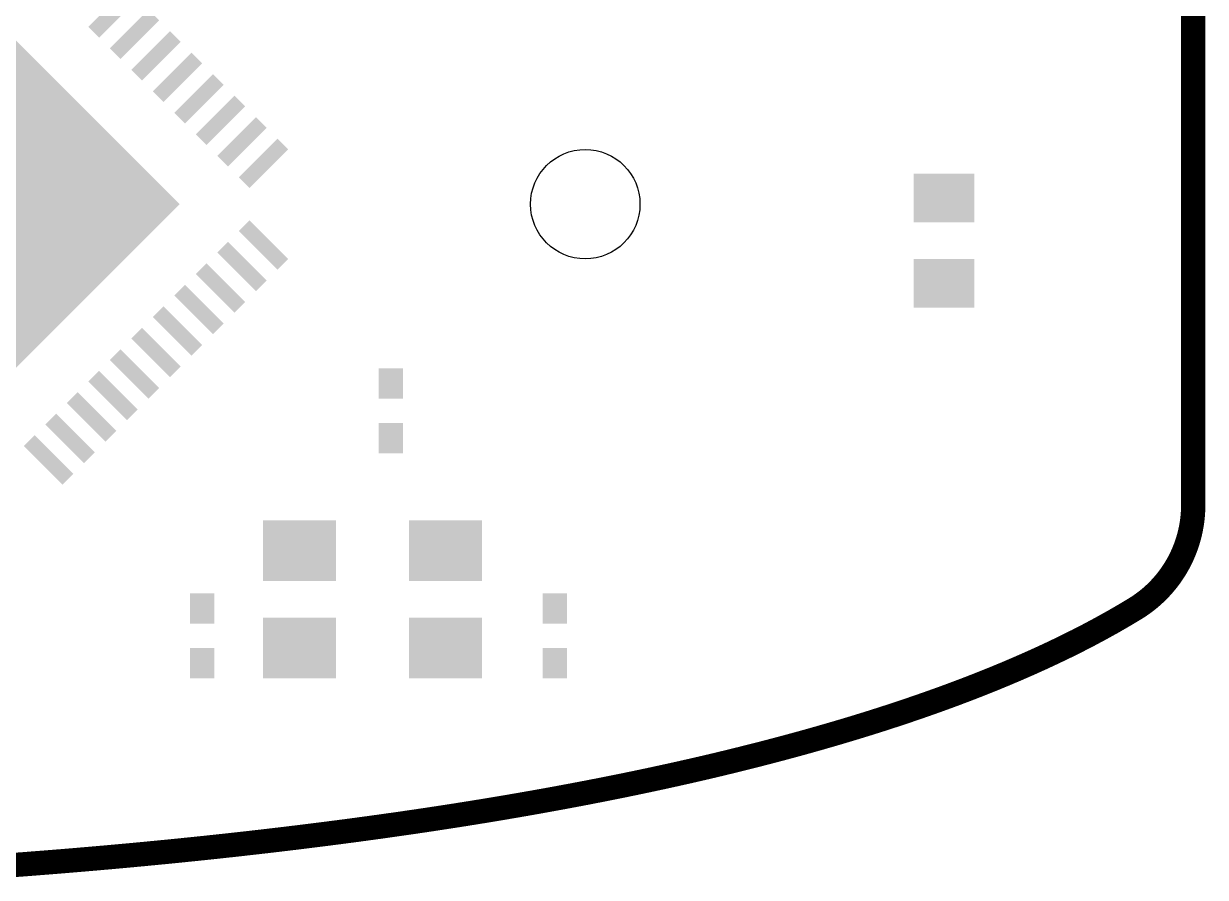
# Model space of a CAD drawing. Extents: x -0.2 to 60.2, y -0.2 to 22.2.
# Drawn here: x 40.76 to 60.2, y -0.07 to 13.97 of the extents above; entities that cross this region are included whole.
import ezdxf

# ---------------------------------------------------------------- set-up
doc = ezdxf.new("R2010")
doc.units = 0
doc.layers.add('20', color=7, linetype='CONTINUOUS')
doc.layers.add('32', color=253, linetype='CONTINUOUS')

# ---------------------------------------------------------------- blocks, each defined once
blk = doc.blocks.new('RECT')
blk.add_solid([(-0.5, -0.5), (0.5, -0.5), (-0.5, 0.5), (0.5, 0.5)])

msp = doc.modelspace()

# ---------------------------------------------------------------- linework, layer by layer
at = {"layer": '20', "const_width": 0.4}
for points in [[(60, 6.0206), (60, 15.9728)], [(59.9995, 6.0141), (60, 6.0206)], [(59.987, 5.8236), (59.988, 5.8302)], [(59.988, 5.8302), (59.989, 5.8434)], [(59.989, 5.8434), (59.99, 5.85)], [(59.99, 5.85), (59.991, 5.8632)], [(59.991, 5.8632), (59.992, 5.8698)], [(59.992, 5.8698), (59.9935, 5.8896)], [(59.9935, 5.8896), (59.994, 5.8962)], [(59.994, 5.8962), (59.9945, 5.9028)], [(59.9945, 5.9028), (59.995, 5.9093)], [(59.995, 5.9093), (59.9955, 5.9159)], [(59.9955, 5.9159), (59.996, 5.9225)], [(59.996, 5.9225), (59.9965, 5.9291)], [(59.9965, 5.9356), (59.9975, 5.9487)], [(59.9965, 5.9291), (59.9965, 5.9356)], [(59.9975, 5.9553), (59.9985, 5.9684)], [(59.9975, 5.9487), (59.9975, 5.9553)], [(59.9985, 5.9749), (59.999, 5.9815)], [(59.9985, 5.9684), (59.9985, 5.9749)], [(59.999, 5.9945), (59.9995, 6.001)], [(59.999, 5.9815), (59.999, 5.9945)], [(59.9995, 6.001), (59.9995, 6.0141)], [(59.954, 5.625), (59.957, 5.6382)], [(59.957, 5.6382), (59.9585, 5.6448)], [(59.9585, 5.6448), (59.9595, 5.6514)], [(59.9595, 5.6514), (59.961, 5.6581)], [(59.961, 5.6581), (59.9625, 5.6646)], [(59.9625, 5.6646), (59.9635, 5.6713)], [(59.9635, 5.6713), (59.965, 5.6779)], [(59.965, 5.6779), (59.966, 5.6846)], [(59.966, 5.6846), (59.9675, 5.6912)], [(59.9675, 5.6912), (59.9685, 5.6978)], [(59.9685, 5.6978), (59.97, 5.7044)], [(59.97, 5.7044), (59.971, 5.7111)], [(59.971, 5.7111), (59.972, 5.7176)], [(59.972, 5.7176), (59.973, 5.7243)], [(59.973, 5.7243), (59.9745, 5.7309)], [(59.9745, 5.7309), (59.9755, 5.7376)], [(59.9755, 5.7376), (59.9765, 5.7442)], [(59.9765, 5.7442), (59.9775, 5.7508)], [(59.9775, 5.7508), (59.9785, 5.7574)], [(59.9785, 5.7574), (59.9795, 5.7641)], [(59.9795, 5.7641), (59.9805, 5.7706)], [(59.9805, 5.7706), (59.981, 5.7773)], [(59.981, 5.7773), (59.983, 5.7905)], [(59.983, 5.7905), (59.984, 5.7972)], [(59.984, 5.7972), (59.9845, 5.8037)], [(59.9845, 5.8037), (59.9855, 5.8104)], [(59.9855, 5.8104), (59.9865, 5.817)], [(59.9865, 5.817), (59.987, 5.8236)], [(59.9025, 5.4342), (59.9045, 5.4408)], [(59.9045, 5.4408), (59.907, 5.4473)], [(59.907, 5.4473), (59.911, 5.4604)], [(59.911, 5.4604), (59.913, 5.4668)], [(59.913, 5.4668), (59.919, 5.4865)], [(59.919, 5.4865), (59.9205, 5.4931)], [(59.9205, 5.4931), (59.9245, 5.5062)], [(59.9245, 5.5062), (59.9265, 5.5128)], [(59.9265, 5.5128), (59.928, 5.5194)], [(59.928, 5.5194), (59.93, 5.5259)], [(59.93, 5.5259), (59.9315, 5.5325)], [(59.9315, 5.5325), (59.9335, 5.5391)], [(59.9335, 5.5391), (59.935, 5.5457)], [(59.935, 5.5457), (59.937, 5.5523)], [(59.937, 5.5523), (59.9385, 5.5589)], [(59.9385, 5.5589), (59.94, 5.5655)], [(59.94, 5.5655), (59.942, 5.572)], [(59.942, 5.572), (59.945, 5.5853)], [(59.945, 5.5853), (59.9465, 5.5919)], [(59.9465, 5.5919), (59.9525, 5.6183)], [(59.9525, 5.6183), (59.954, 5.625)], [(59.829, 5.2414), (59.8315, 5.2477)], [(59.8315, 5.2477), (59.8345, 5.2541)], [(59.8345, 5.2541), (59.837, 5.2603)], [(59.837, 5.2603), (59.84, 5.2667)], [(59.84, 5.2667), (59.8425, 5.2731)], [(59.8425, 5.2731), (59.8455, 5.2794)], [(59.8455, 5.2794), (59.848, 5.2858)], [(59.848, 5.2858), (59.8505, 5.2922)], [(59.8505, 5.2922), (59.8555, 5.3049)], [(59.8555, 5.3049), (59.8585, 5.3114)], [(59.8585, 5.3114), (59.8635, 5.3242)], [(59.8635, 5.3242), (59.866, 5.3306)], [(59.866, 5.3306), (59.8685, 5.337)], [(59.8685, 5.337), (59.871, 5.3435)], [(59.871, 5.3435), (59.873, 5.3499)], [(59.873, 5.3499), (59.8805, 5.3693)], [(59.8805, 5.3693), (59.8825, 5.3758)], [(59.8825, 5.3758), (59.885, 5.3822)], [(59.885, 5.3822), (59.887, 5.3887)], [(59.887, 5.3887), (59.8895, 5.3952)], [(59.8895, 5.3952), (59.8915, 5.4017)], [(59.8915, 5.4017), (59.894, 5.4082)], [(59.894, 5.4082), (59.896, 5.4146)], [(59.896, 5.4146), (59.8985, 5.4211)], [(59.8985, 5.4211), (59.9005, 5.4277)], [(59.9005, 5.4277), (59.9025, 5.4342)], [(59.7285, 5.0443), (59.732, 5.0503)], [(59.732, 5.0503), (59.735, 5.0563)], [(59.735, 5.0563), (59.7385, 5.0623)], [(59.7385, 5.0623), (59.742, 5.0684)], [(59.742, 5.0684), (59.7455, 5.0743)], [(59.7455, 5.0743), (59.749, 5.0804)], [(59.749, 5.0804), (59.752, 5.0865)], [(59.752, 5.0865), (59.7555, 5.0926)], [(59.7555, 5.0926), (59.759, 5.0987)], [(59.759, 5.0987), (59.762, 5.1047)], [(59.762, 5.1047), (59.7655, 5.1108)], [(59.7655, 5.1108), (59.7685, 5.117)], [(59.7685, 5.117), (59.772, 5.1231)], [(59.772, 5.1231), (59.778, 5.1353)], [(59.778, 5.1353), (59.7815, 5.1415)], [(59.7815, 5.1415), (59.7845, 5.1477)], [(59.7845, 5.1477), (59.7905, 5.1601)], [(59.7905, 5.1601), (59.794, 5.1663)], [(59.794, 5.1663), (59.8, 5.1787)], [(59.8, 5.1787), (59.809, 5.1974)], [(59.809, 5.1974), (59.8115, 5.2037)], [(59.8115, 5.2037), (59.8145, 5.2099)], [(59.8145, 5.2099), (59.8175, 5.2162)], [(59.8175, 5.2162), (59.8205, 5.2225)], [(59.8205, 5.2225), (59.8235, 5.2288)], [(59.8235, 5.2288), (59.826, 5.2351)], [(59.826, 5.2351), (59.829, 5.2414)], [(59.5985, 4.8487), (59.6025, 4.8542)], [(59.6025, 4.8542), (59.6065, 4.8597)], [(59.6065, 4.8597), (59.611, 4.8653)], [(59.611, 4.8653), (59.615, 4.8708)], [(59.615, 4.8708), (59.619, 4.8764)], [(59.619, 4.8764), (59.627, 4.8876)], [(59.627, 4.8876), (59.631, 4.8932)], [(59.631, 4.8932), (59.635, 4.8989)], [(59.635, 4.8989), (59.639, 4.9045)], [(59.639, 4.9045), (59.643, 4.9102)], [(59.643, 4.9102), (59.647, 4.9159)], [(59.647, 4.9159), (59.6505, 4.9216)], [(59.6505, 4.9216), (59.6545, 4.9273)], [(59.6545, 4.9273), (59.6585, 4.933)], [(59.6585, 4.933), (59.6625, 4.9387)], [(59.6625, 4.9387), (59.666, 4.9445)], [(59.666, 4.9445), (59.67, 4.9502)], [(59.67, 4.9502), (59.674, 4.956)], [(59.674, 4.956), (59.6775, 4.9618)], [(59.6775, 4.9618), (59.6815, 4.9676)], [(59.6815, 4.9676), (59.685, 4.9734)], [(59.685, 4.9734), (59.689, 4.9793)], [(59.689, 4.9793), (59.6925, 4.9851)], [(59.6925, 4.9851), (59.696, 4.991)], [(59.696, 4.991), (59.7, 4.9969)], [(59.7, 4.9969), (59.7035, 5.0027)], [(59.7035, 5.0027), (59.7105, 5.0145)], [(59.7105, 5.0145), (59.714, 5.0205)], [(59.714, 5.0205), (59.718, 5.0264)], [(59.718, 5.0264), (59.7215, 5.0324)], [(59.7215, 5.0324), (59.725, 5.0384)], [(59.725, 5.0384), (59.7285, 5.0443)], [(59.4335, 4.6562), (59.4385, 4.6611)], [(59.4385, 4.6611), (59.443, 4.666)], [(59.443, 4.666), (59.448, 4.671)], [(59.448, 4.671), (59.4525, 4.6759)], [(59.4525, 4.6759), (59.457, 4.6809)], [(59.457, 4.6809), (59.462, 4.6858)], [(59.462, 4.6858), (59.4665, 4.6908)], [(59.4665, 4.6908), (59.471, 4.6958)], [(59.471, 4.6958), (59.4755, 4.7009)], [(59.4755, 4.7009), (59.4805, 4.7059)], [(59.4805, 4.7059), (59.485, 4.711)], [(59.485, 4.711), (59.4895, 4.7161)], [(59.4895, 4.7161), (59.494, 4.7212)], [(59.494, 4.7212), (59.503, 4.7314)], [(59.503, 4.7314), (59.5075, 4.7366)], [(59.5075, 4.7366), (59.512, 4.7418)], [(59.512, 4.7418), (59.5165, 4.747)], [(59.5165, 4.747), (59.521, 4.7522)], [(59.521, 4.7522), (59.5255, 4.7574)], [(59.5255, 4.7574), (59.53, 4.7626)], [(59.53, 4.7626), (59.5345, 4.7679)], [(59.5345, 4.7679), (59.5385, 4.7731)], [(59.5385, 4.7731), (59.543, 4.7784)], [(59.543, 4.7784), (59.5475, 4.7837)], [(59.5475, 4.7837), (59.552, 4.7891)], [(59.552, 4.7891), (59.556, 4.7944)], [(59.556, 4.7944), (59.5605, 4.7998)], [(59.5605, 4.7998), (59.5645, 4.8051)], [(59.5645, 4.8051), (59.569, 4.8105)], [(59.569, 4.8105), (59.5735, 4.8159)], [(59.5735, 4.8159), (59.5775, 4.8213)], [(59.5775, 4.8213), (59.5815, 4.8268)], [(59.5815, 4.8268), (59.586, 4.8322)], [(59.586, 4.8322), (59.59, 4.8377)], [(59.59, 4.8377), (59.5945, 4.8432)], [(59.5945, 4.8432), (59.5985, 4.8487)], [(59.2175, 4.4641), (59.223, 4.4682)], [(59.223, 4.4682), (59.228, 4.4723)], [(59.228, 4.4723), (59.2335, 4.4764)], [(59.2335, 4.4764), (59.2385, 4.4805)], [(59.2385, 4.4805), (59.244, 4.4846)], [(59.244, 4.4846), (59.249, 4.4888)], [(59.249, 4.4888), (59.254, 4.4929)], [(59.254, 4.4929), (59.2595, 4.4971)], [(59.2595, 4.4971), (59.2645, 4.5013)], [(59.2645, 4.5013), (59.27, 4.5056)], [(59.27, 4.5056), (59.275, 4.5098)], [(59.275, 4.5098), (59.28, 4.5141)], [(59.28, 4.5141), (59.285, 4.5184)], [(59.285, 4.5184), (59.2905, 4.5227)], [(59.2905, 4.5227), (59.2955, 4.527)], [(59.2955, 4.527), (59.3005, 4.5314)], [(59.3005, 4.5314), (59.3055, 4.5358)], [(59.3055, 4.5358), (59.311, 4.5402)], [(59.311, 4.5402), (59.316, 4.5446)], [(59.316, 4.5446), (59.326, 4.5534)], [(59.326, 4.5534), (59.331, 4.5579)], [(59.331, 4.5579), (59.336, 4.5624)], [(59.336, 4.5624), (59.341, 4.5669)], [(59.341, 4.5669), (59.346, 4.5715)], [(59.346, 4.5715), (59.351, 4.576)], [(59.351, 4.576), (59.356, 4.5806)], [(59.356, 4.5806), (59.361, 4.5852)], [(59.361, 4.5852), (59.366, 4.5898)], [(59.366, 4.5898), (59.371, 4.5944)], [(59.371, 4.5944), (59.3755, 4.599)], [(59.3755, 4.599), (59.3805, 4.6037)], [(59.3805, 4.6037), (59.3855, 4.6084)], [(59.3855, 4.6084), (59.3905, 4.6131)], [(59.3905, 4.6131), (59.395, 4.6178)], [(59.395, 4.6178), (59.405, 4.6273)], [(59.405, 4.6273), (59.4095, 4.6321)], [(59.4095, 4.6321), (59.4145, 4.6369)], [(59.4145, 4.6369), (59.4195, 4.6417)], [(59.4195, 4.6417), (59.424, 4.6465)], [(59.424, 4.6465), (59.429, 4.6514)], [(59.429, 4.6514), (59.4335, 4.6562)], [(58.8665, 4.2384), (59.0445, 4.3452)], [(59.0445, 4.3452), (59.05, 4.3486)], [(59.05, 4.3486), (59.0555, 4.3521)], [(59.0555, 4.3521), (59.061, 4.3555)], [(59.061, 4.3555), (59.0665, 4.3589)], [(59.0665, 4.3589), (59.072, 4.3624)], [(59.072, 4.3624), (59.0775, 4.3659)], [(59.0775, 4.3659), (59.083, 4.3694)], [(59.083, 4.3694), (59.0885, 4.373)], [(59.0885, 4.373), (59.094, 4.3765)], [(59.094, 4.3765), (59.0995, 4.3801)], [(59.0995, 4.3801), (59.105, 4.3837)], [(59.105, 4.3837), (59.1105, 4.3874)], [(59.1105, 4.3874), (59.116, 4.391)], [(59.116, 4.391), (59.1215, 4.3947)], [(59.1215, 4.3947), (59.1265, 4.3983)], [(59.1265, 4.3983), (59.132, 4.4021)], [(59.132, 4.4021), (59.1375, 4.4058)], [(59.1375, 4.4058), (59.143, 4.4095)], [(59.143, 4.4095), (59.1485, 4.4133)], [(59.1485, 4.4133), (59.1535, 4.4171)], [(59.1535, 4.4171), (59.159, 4.4209)], [(59.159, 4.4209), (59.1645, 4.4247)], [(59.1645, 4.4247), (59.17, 4.4286)], [(59.17, 4.4286), (59.175, 4.4324)], [(59.175, 4.4324), (59.1805, 4.4363)], [(59.1805, 4.4363), (59.186, 4.4402)], [(59.186, 4.4402), (59.191, 4.4442)], [(59.191, 4.4442), (59.1965, 4.4481)], [(59.1965, 4.4481), (59.202, 4.4521)], [(59.202, 4.4521), (59.207, 4.4561)], [(59.207, 4.4561), (59.2125, 4.4601)], [(59.2125, 4.4601), (59.2175, 4.4641)], [(58.487, 4.0233), (58.678, 4.1292)], [(58.678, 4.1292), (58.8665, 4.2384)], [(58.1015, 3.8205), (58.295, 3.9204)], [(58.295, 3.9204), (58.487, 4.0233)], [(57.71, 3.6288), (57.9065, 3.7233)], [(57.9065, 3.7233), (58.1015, 3.8205)], [(57.3135, 3.4468), (57.5125, 3.5366)], [(57.5125, 3.5366), (57.71, 3.6288)], [(56.913, 3.2737), (57.114, 3.3592)], [(57.114, 3.3592), (57.3135, 3.4468)], [(56.3055, 3.0297), (56.509, 3.1091)], [(56.509, 3.1091), (56.7115, 3.1904)], [(56.7115, 3.1904), (56.913, 3.2737)], [(55.897, 2.8768), (56.1015, 2.9524)], [(56.1015, 2.9524), (56.3055, 3.0297)], [(55.2805, 2.6609), (55.486, 2.7312)], [(55.486, 2.7312), (55.6915, 2.8031)], [(55.6915, 2.8031), (55.897, 2.8768)], [(54.6595, 2.4593), (54.867, 2.525)], [(54.867, 2.525), (55.074, 2.5922)], [(55.074, 2.5922), (55.2805, 2.6609)], [(54.035, 2.2709), (54.2435, 2.3324)], [(54.2435, 2.3324), (54.452, 2.3951)], [(54.452, 2.3951), (54.6595, 2.4593)], [(53.407, 2.0944), (53.617, 2.152)], [(53.617, 2.152), (53.826, 2.2108)], [(53.826, 2.2108), (54.035, 2.2709)], [(52.7755, 1.9284), (52.9865, 1.9826)], [(52.9865, 1.9826), (53.197, 2.0379)], [(53.197, 2.0379), (53.407, 2.0944)], [(51.9295, 1.7226), (52.1415, 1.7724)], [(52.1415, 1.7724), (52.353, 1.8234)], [(52.353, 1.8234), (52.5645, 1.8753)], [(52.5645, 1.8753), (52.7755, 1.9284)], [(51.079, 1.533), (51.292, 1.579)], [(51.292, 1.579), (51.5045, 1.6258)], [(51.5045, 1.6258), (51.717, 1.6737)], [(51.717, 1.6737), (51.9295, 1.7226)], [(50.012, 1.3169), (50.2255, 1.3584)], [(50.2255, 1.3584), (50.439, 1.4007)], [(50.439, 1.4007), (50.6525, 1.4439)], [(50.6525, 1.4439), (50.8655, 1.488)], [(50.8655, 1.488), (51.079, 1.533)], [(49.1566, 1.159), (49.3706, 1.1973)], [(49.3706, 1.1973), (49.5844, 1.2364)], [(49.5844, 1.2364), (49.7981, 1.2763)], [(49.7981, 1.2763), (50.012, 1.3169)], [(47.8719, 0.9448), (48.0862, 0.9787)], [(48.0862, 0.9787), (48.3004, 1.0133)], [(48.3004, 1.0133), (48.5145, 1.0487)], [(48.5145, 1.0487), (48.7286, 1.0847)], [(48.7286, 1.0847), (48.9427, 1.1215)], [(48.9427, 1.1215), (49.1566, 1.159)], [(46.585, 0.7552), (46.7996, 0.7852)], [(46.7996, 0.7852), (47.0142, 0.8158)], [(47.0142, 0.8158), (47.2287, 0.8471)], [(47.2287, 0.8471), (47.4431, 0.879)], [(47.4431, 0.879), (47.6575, 0.9116)], [(47.6575, 0.9116), (47.8719, 0.9448)], [(45.0814, 0.5612), (45.2964, 0.5872)], [(45.2964, 0.5872), (45.5113, 0.6139)], [(45.5113, 0.6139), (45.7261, 0.641)], [(45.7261, 0.641), (45.9409, 0.6687)], [(45.9409, 0.6687), (46.1557, 0.6969)], [(46.1557, 0.6969), (46.3704, 0.7258)], [(46.3704, 0.7258), (46.585, 0.7552)], [(43.3604, 0.371), (43.5757, 0.393)], [(43.5757, 0.393), (43.7909, 0.4155)], [(43.7909, 0.4155), (44.0061, 0.4385)], [(44.0061, 0.4385), (44.2213, 0.4621)], [(44.2213, 0.4621), (44.4364, 0.4861)], [(44.4364, 0.4861), (44.6514, 0.5106)], [(44.6514, 0.5106), (44.8665, 0.5356)], [(44.8665, 0.5356), (45.0814, 0.5612)], [(41.2055, 0.176), (41.4212, 0.1935)], [(41.4212, 0.1935), (41.6368, 0.2115)], [(41.6368, 0.2115), (41.8524, 0.2298)], [(41.8524, 0.2298), (42.0679, 0.2486)], [(42.0679, 0.2486), (42.2835, 0.2679)], [(42.2835, 0.2679), (42.4989, 0.2876)], [(42.4989, 0.2876), (42.7144, 0.3077)], [(42.7144, 0.3077), (42.9297, 0.3284)], [(42.9297, 0.3284), (43.1451, 0.3494)], [(43.1451, 0.3494), (43.3604, 0.371)], [(40.5584, 0.126), (40.7741, 0.1423)], [(40.7741, 0.1423), (40.9899, 0.159)], [(40.9899, 0.159), (41.2055, 0.176)]]:
    msp.add_lwpolyline(points, dxfattribs=at)
at = {"layer": '20', "const_width": 0.2}
for points in [[(60.0997, 6.0129, 1), (59.9003, 6.0282)], [(60.0869, 5.8152, 1), (59.8891, 5.8452)], [(60.0887, 5.8358, 1), (59.8893, 5.851)], [(60.0889, 5.835, 1), (59.8911, 5.865)], [(60.0907, 5.8556, 1), (59.8913, 5.8708)], [(60.0909, 5.8548, 1), (59.8931, 5.8848)], [(60.0932, 5.882, 1), (59.8938, 5.8972)], [(60.0937, 5.8885, 1), (59.8943, 5.9038)], [(60.0942, 5.8952, 1), (59.8948, 5.9103)], [(60.0947, 5.9017, 1), (59.8953, 5.9169)], [(60.0952, 5.9083, 1), (59.8958, 5.9235)], [(59.8963, 5.93, 1), (60.0957, 5.9149)], [(60.0957, 5.9148, 1), (59.8963, 5.9301)], [(60.0965, 5.9356, 1), (59.8965, 5.9356)], [(59.8968, 5.9432, 1), (60.0962, 5.928)], [(59.8965, 5.9291, 1), (60.0965, 5.9291)], [(60.0962, 5.9215, 1), (59.8968, 5.9366)], [(60.0975, 5.9553, 1), (59.8975, 5.9553)], [(59.8978, 5.9629, 1), (60.0972, 5.9476)], [(59.8975, 5.9487, 1), (60.0975, 5.9487)], [(60.0972, 5.9411, 1), (59.8978, 5.9563)], [(60.0985, 5.9749, 1), (59.8985, 5.9749)], [(59.8988, 5.9825, 1), (60.0982, 5.9673)], [(59.8985, 5.9684, 1), (60.0985, 5.9684)], [(60.0982, 5.9607, 1), (59.8988, 5.976)], [(60.099, 5.9945, 1), (59.899, 5.9945)], [(59.8993, 6.0022, 1), (60.0987, 5.9868)], [(59.899, 5.9815, 1), (60.099, 5.9815)], [(60.0987, 5.9738, 1), (59.8993, 5.9891)], [(60.0995, 6.0141, 1), (59.8995, 6.0141)], [(59.8998, 6.0217, 1), (60.0992, 6.0064)], [(59.8995, 6.001, 1), (60.0995, 6.001)], [(60.0992, 5.9933, 1), (59.8998, 6.0087)], [(59.9, 6.0206, 1), (60.1, 6.0206)], [(60.0545, 5.616, 1), (59.8595, 5.6603)], [(60.0584, 5.6364, 1), (59.8606, 5.6664)], [(60.056, 5.6228, 1), (59.861, 5.6668)], [(60.0585, 5.636, 1), (59.8635, 5.6801)], [(60.0624, 5.6564, 1), (59.8646, 5.6862)], [(60.06, 5.6425, 1), (59.865, 5.6868)], [(60.0649, 5.6697, 1), (59.8671, 5.6994)], [(60.0625, 5.6557, 1), (59.8675, 5.7001)], [(60.0674, 5.6829, 1), (59.8696, 5.7127)], [(60.065, 5.669, 1), (59.87, 5.7133)], [(59.8731, 5.7325, 1), (60.0709, 5.7028)], [(60.0699, 5.6962, 1), (59.8721, 5.7259)], [(60.0675, 5.6822, 1), (59.8725, 5.7266)], [(59.8755, 5.7465, 1), (60.0705, 5.7021)], [(60.0709, 5.7027, 1), (59.8731, 5.7326)], [(60.0719, 5.7094, 1), (59.8741, 5.7392)], [(59.8756, 5.7458, 1), (60.0734, 5.716)], [(59.8766, 5.7525, 1), (60.0744, 5.7226)], [(59.8776, 5.759, 1), (60.0754, 5.7293)], [(60.0744, 5.7227, 1), (59.8766, 5.7524)], [(60.072, 5.7087, 1), (59.877, 5.7531)], [(59.8786, 5.7658, 1), (60.0764, 5.7358)], [(60.0754, 5.7292, 1), (59.8776, 5.7591)], [(59.8796, 5.7723, 1), (60.0774, 5.7425)], [(60.0764, 5.7359, 1), (59.8786, 5.7657)], [(59.8806, 5.779, 1), (60.0784, 5.7491)], [(60.0774, 5.7424, 1), (59.8796, 5.7724)], [(59.8808, 5.7781, 1), (60.0802, 5.7632)], [(60.0784, 5.7492, 1), (59.8806, 5.7789)], [(59.8821, 5.7923, 1), (60.0799, 5.7623)], [(60.0807, 5.7698, 1), (59.8813, 5.7848)], [(60.0794, 5.7557, 1), (59.8816, 5.7856)], [(59.8841, 5.8054, 1), (60.0819, 5.7756)], [(59.8843, 5.8047, 1), (60.0837, 5.7896)], [(60.0819, 5.7755, 1), (59.8841, 5.8055)], [(59.8856, 5.8187, 1), (60.0834, 5.7888)], [(60.0842, 5.7962, 1), (59.8848, 5.8113)], [(60.0829, 5.7823, 1), (59.8851, 5.812)], [(59.8866, 5.8252, 1), (60.0844, 5.7955)], [(59.8868, 5.8246, 1), (60.0862, 5.8094)], [(60.0844, 5.7954, 1), (59.8866, 5.8253)], [(59.8881, 5.8386, 1), (60.0859, 5.8086)], [(60.0867, 5.816, 1), (59.8873, 5.8312)], [(60.0854, 5.8021, 1), (59.8876, 5.8319)], [(59.8883, 5.8378, 1), (60.0877, 5.8226)], [(59.8901, 5.8584, 1), (60.0879, 5.8284)], [(59.8903, 5.8576, 1), (60.0897, 5.8424)], [(59.8921, 5.8782, 1), (60.0899, 5.8482)], [(59.8923, 5.8774, 1), (60.0917, 5.8622)], [(59.8938, 5.8972, 1), (60.0932, 5.882)], [(59.8943, 5.9037, 1), (60.0937, 5.8886)], [(59.8948, 5.9104, 1), (60.0942, 5.8951)], [(59.8953, 5.9169, 1), (60.0947, 5.9017)], [(59.8958, 5.9235, 1), (60.0952, 5.9083)], [(60.0001, 5.4115, 1), (59.8089, 5.47)], [(60.0003, 5.4114, 1), (59.8137, 5.4831)], [(60.0066, 5.4311, 1), (59.8154, 5.4896)], [(60.0086, 5.4374, 1), (59.8174, 5.4963)], [(60.018, 5.4709, 1), (59.823, 5.5153)], [(60.0146, 5.4573, 1), (59.8234, 5.5157)], [(59.8323, 5.5484, 1), (60.0237, 5.4903)], [(60.0201, 5.477, 1), (59.8289, 5.5354)], [(59.8325, 5.5483, 1), (60.0275, 5.5036)], [(60.0255, 5.497, 1), (59.8305, 5.5417)], [(60.0222, 5.4838, 1), (59.8308, 5.5418)], [(59.8358, 5.5615, 1), (60.0272, 5.5035)], [(59.836, 5.5613, 1), (60.031, 5.5169)], [(60.029, 5.5102, 1), (59.834, 5.5548)], [(60.0257, 5.4969, 1), (59.8343, 5.555)], [(59.8393, 5.5747, 1), (60.0307, 5.5167)], [(59.8395, 5.5746, 1), (60.0345, 5.53)], [(60.0325, 5.5235, 1), (59.8375, 5.5679)], [(60.0292, 5.5101, 1), (59.8378, 5.5681)], [(59.841, 5.581, 1), (60.036, 5.5367)], [(59.8443, 5.5945, 1), (60.0357, 5.5364)], [(60.036, 5.5365, 1), (59.841, 5.5812)], [(60.0327, 5.5233, 1), (59.8413, 5.5813)], [(59.8445, 5.5942, 1), (60.0395, 5.5499)], [(60.0375, 5.5433, 1), (59.8425, 5.5876)], [(59.8475, 5.6073, 1), (60.0425, 5.5632)], [(60.0377, 5.543, 1), (59.8463, 5.6011)], [(59.849, 5.6141, 1), (60.044, 5.5697)], [(60.0425, 5.5631, 1), (59.8475, 5.6074)], [(60.044, 5.5699, 1), (59.849, 5.6139)], [(59.855, 5.6403, 1), (60.05, 5.5963)], [(59.8565, 5.6471, 1), (60.0515, 5.6028)], [(60.05, 5.5961, 1), (59.855, 5.6405)], [(60.0515, 5.6029, 1), (59.8565, 5.647)], [(59.8595, 5.6602, 1), (60.0545, 5.6161)], [(59.8596, 5.6598, 1), (60.0574, 5.6298)], [(59.862, 5.6734, 1), (60.057, 5.6294)], [(59.8635, 5.6802, 1), (60.0585, 5.6359)], [(59.8636, 5.6795, 1), (60.0614, 5.6498)], [(59.866, 5.6935, 1), (60.061, 5.6491)], [(59.8661, 5.6928, 1), (60.0639, 5.663)], [(59.8685, 5.7067, 1), (60.0635, 5.6624)], [(59.8686, 5.706, 1), (60.0664, 5.6763)], [(59.871, 5.72, 1), (60.066, 5.6756)], [(59.8711, 5.7193, 1), (60.0689, 5.6895)], [(59.8721, 5.726, 1), (60.0699, 5.6961)], [(59.9244, 5.2108, 1), (59.7386, 5.2846)], [(59.9299, 5.2235, 1), (59.7441, 5.2972)], [(59.9249, 5.2113, 1), (59.7441, 5.2968)], [(59.9355, 5.2364, 1), (59.7495, 5.3097)], [(59.9304, 5.224, 1), (59.7496, 5.3094)], [(59.9411, 5.2494, 1), (59.7549, 5.3222)], [(59.9359, 5.2367, 1), (59.7551, 5.3221)], [(59.765, 5.3474, 1), (59.946, 5.2625)], [(59.9435, 5.2555, 1), (59.7575, 5.3288)], [(59.7654, 5.3477, 1), (59.9516, 5.275)], [(59.9486, 5.2686, 1), (59.7624, 5.3413)], [(59.7703, 5.3603, 1), (59.9567, 5.288)], [(59.7729, 5.367, 1), (59.9591, 5.2942)], [(59.949, 5.2689, 1), (59.768, 5.3538)], [(59.7753, 5.3731, 1), (59.9617, 5.3009)], [(59.9566, 5.2878, 1), (59.7704, 5.3605)], [(59.7755, 5.3731, 1), (59.9665, 5.3138)], [(59.9592, 5.2945, 1), (59.7728, 5.3667)], [(59.7798, 5.386, 1), (59.9662, 5.3138)], [(59.9616, 5.3006, 1), (59.7754, 5.3734)], [(59.9685, 5.3203, 1), (59.7775, 5.3795)], [(59.9642, 5.3073, 1), (59.7778, 5.3796)], [(59.7849, 5.3987, 1), (59.9761, 5.3398)], [(59.7893, 5.4119, 1), (59.9757, 5.3396)], [(59.7894, 5.4116, 1), (59.9806, 5.3528)], [(59.9781, 5.3463, 1), (59.7869, 5.4052)], [(59.7938, 5.4248, 1), (59.9802, 5.3526)], [(59.9737, 5.3331, 1), (59.7873, 5.4054)], [(59.7939, 5.4246, 1), (59.9851, 5.3657)], [(59.9826, 5.3593, 1), (59.7914, 5.4181)], [(59.7982, 5.4375, 1), (59.9848, 5.3658)], [(59.9782, 5.3461, 1), (59.7918, 5.4183)], [(59.7984, 5.4376, 1), (59.9896, 5.3787)], [(59.9871, 5.3722, 1), (59.7959, 5.4311)], [(59.8027, 5.4505, 1), (59.9893, 5.3788)], [(59.9827, 5.359, 1), (59.7963, 5.4313)], [(59.8029, 5.4504, 1), (59.9941, 5.3919)], [(59.9916, 5.3852, 1), (59.8004, 5.4441)], [(59.8049, 5.4571, 1), (59.9961, 5.3983)], [(59.9873, 5.3723, 1), (59.8007, 5.444)], [(59.8069, 5.4634, 1), (59.9981, 5.405)], [(59.8112, 5.4766, 1), (59.9978, 5.4049)], [(59.9961, 5.3985, 1), (59.8049, 5.4569)], [(59.9918, 5.3853, 1), (59.8052, 5.457)], [(59.9981, 5.4048, 1), (59.8069, 5.4636)], [(59.8114, 5.4765, 1), (60.0026, 5.418)], [(59.8154, 5.4898, 1), (60.0066, 5.4309)], [(59.8174, 5.4961, 1), (60.0086, 5.4376)], [(59.8215, 5.5087, 1), (60.0165, 5.4643)], [(59.8249, 5.5223, 1), (60.0161, 5.4639)], [(59.8288, 5.5352, 1), (60.0202, 5.4772)], [(59.829, 5.5351, 1), (60.024, 5.4905)], [(59.8244, 5.0116, 1), (59.6456, 5.101)], [(59.8184, 4.9999, 1), (59.6456, 5.1007)], [(59.8249, 5.0119, 1), (59.6521, 5.1127)], [(59.8286, 5.0183, 1), (59.6554, 5.1184)], [(59.8319, 5.024, 1), (59.6591, 5.1247)], [(59.6753, 5.1545, 1), (59.8487, 5.0549)], [(59.8417, 5.0424, 1), (59.6623, 5.1306)], [(59.8356, 5.0303, 1), (59.6624, 5.1305)], [(59.6756, 5.1546, 1), (59.8554, 5.067)], [(59.6818, 5.1667, 1), (59.8552, 5.0672)], [(59.8421, 5.0425, 1), (59.6689, 5.1426)], [(59.6821, 5.1669, 1), (59.8619, 5.0792)], [(59.8457, 5.0489, 1), (59.6723, 5.1484)], [(59.8516, 5.0603, 1), (59.6724, 5.1491)], [(59.6911, 5.1848, 1), (59.8649, 5.0859)], [(59.8584, 5.0731, 1), (59.6786, 5.1608)], [(59.8522, 5.061, 1), (59.6788, 5.1606)], [(59.6916, 5.1853, 1), (59.8714, 5.0977)], [(59.6945, 5.1912, 1), (59.8745, 5.1041)], [(59.8587, 5.0733, 1), (59.6853, 5.1728)], [(59.8679, 5.0915, 1), (59.6881, 5.1792)], [(59.7034, 5.2092, 1), (59.8776, 5.1109)], [(59.704, 5.2098, 1), (59.884, 5.1227)], [(59.8744, 5.1038, 1), (59.6946, 5.1915)], [(59.8684, 5.092, 1), (59.6946, 5.191)], [(59.7098, 5.2219, 1), (59.8902, 5.1354)], [(59.8805, 5.1165, 1), (59.7005, 5.2036)], [(59.8811, 5.1171, 1), (59.7069, 5.2154)], [(59.7162, 5.2345, 1), (59.9018, 5.1603)], [(59.89, 5.1351, 1), (59.71, 5.2222)], [(59.7213, 5.2469, 1), (59.9017, 5.1604)], [(59.7242, 5.2529, 1), (59.9048, 5.1669)], [(59.7273, 5.2595, 1), (59.9077, 5.1729)], [(59.9043, 5.1665, 1), (59.7187, 5.2408)], [(59.8992, 5.1541, 1), (59.7188, 5.2407)], [(59.7302, 5.2654, 1), (59.9108, 5.1795)], [(59.7306, 5.2656, 1), (59.9164, 5.1919)], [(59.9047, 5.1666, 1), (59.7243, 5.2532)], [(59.7356, 5.2778, 1), (59.9164, 5.1923)], [(59.9078, 5.1732, 1), (59.7272, 5.2592)], [(59.7361, 5.2783, 1), (59.9219, 5.2045)], [(59.9107, 5.1792, 1), (59.7303, 5.2657)], [(59.7411, 5.2904, 1), (59.9219, 5.205)], [(59.9189, 5.1982, 1), (59.7331, 5.2719)], [(59.9138, 5.1858, 1), (59.7332, 5.2717)], [(59.7416, 5.2909, 1), (59.9274, 5.2172)], [(59.7466, 5.3031, 1), (59.9274, 5.2176)], [(59.9194, 5.1987, 1), (59.7386, 5.2841)], [(59.747, 5.3033, 1), (59.933, 5.2301)], [(59.7521, 5.3158, 1), (59.9329, 5.2303)], [(59.7524, 5.3158, 1), (59.9386, 5.243)], [(59.755, 5.3224, 1), (59.941, 5.2492)], [(59.7574, 5.3285, 1), (59.9436, 5.2558)], [(59.6835, 4.7955, 1), (59.5215, 4.9129)], [(59.6875, 4.8011, 1), (59.5255, 4.9183)], [(59.6886, 4.8022, 1), (59.5334, 4.9283)], [(59.6962, 4.8124, 1), (59.5338, 4.9292)], [(59.5534, 4.9567, 1), (59.7166, 4.8411)], [(59.7003, 4.8181, 1), (59.5377, 4.9347)], [(59.5573, 4.9622, 1), (59.7207, 4.8469)], [(59.5613, 4.9678, 1), (59.7247, 4.8525)], [(59.7084, 4.8295, 1), (59.5456, 4.9457)], [(59.5618, 4.9682, 1), (59.7322, 4.8635)], [(59.7125, 4.8353, 1), (59.5495, 4.9512)], [(59.5686, 4.9789, 1), (59.7324, 4.8642)], [(59.7166, 4.841, 1), (59.5534, 4.9567)], [(59.5725, 4.9846, 1), (59.7365, 4.87)], [(59.7206, 4.8467, 1), (59.5574, 4.9623)], [(59.5765, 4.9902, 1), (59.7405, 4.8758)], [(59.7247, 4.8526, 1), (59.5613, 4.9678)], [(59.5771, 4.9907, 1), (59.7479, 4.8867)], [(59.7357, 4.8692, 1), (59.5653, 4.9739)], [(59.7287, 4.8582, 1), (59.5653, 4.9735)], [(59.5839, 5.0015, 1), (59.7481, 4.8874)], [(59.5877, 5.0071, 1), (59.7523, 4.8934)], [(59.7364, 4.8699, 1), (59.5726, 4.9846)], [(59.5884, 5.0078, 1), (59.7596, 4.9043)], [(59.7405, 4.8757, 1), (59.5765, 4.9903)], [(59.5952, 5.0186, 1), (59.7598, 4.905)], [(59.7445, 4.8816, 1), (59.5805, 4.9959)], [(59.7514, 4.8925, 1), (59.5806, 4.9965)], [(59.5958, 5.0191, 1), (59.7672, 4.9161)], [(59.6025, 5.0299, 1), (59.7675, 4.9169)], [(59.7521, 4.8932, 1), (59.5879, 5.0073)], [(59.6032, 5.0306, 1), (59.7748, 4.9279)], [(59.7563, 4.8992, 1), (59.5917, 5.0129)], [(59.7631, 4.9101, 1), (59.5919, 5.0136)], [(59.6066, 5.0364, 1), (59.7784, 4.9339)], [(59.6134, 5.0473, 1), (59.7786, 4.9347)], [(59.7638, 4.9108, 1), (59.5992, 5.0244)], [(59.7707, 4.9219, 1), (59.5993, 5.025)], [(59.614, 5.0479, 1), (59.786, 4.9458)], [(59.6175, 5.0538, 1), (59.7895, 4.9517)], [(59.7715, 4.9228, 1), (59.6065, 5.0358)], [(59.7783, 4.9338, 1), (59.6067, 5.0365)], [(59.7819, 4.9397, 1), (59.6101, 5.0423)], [(59.6243, 5.0653, 1), (59.7967, 4.9638)], [(59.6312, 5.0766, 1), (59.7968, 4.9644)], [(59.7826, 4.9405, 1), (59.6174, 5.0532)], [(59.7895, 4.9517, 1), (59.6175, 5.0538)], [(59.6318, 5.0771, 1), (59.8042, 4.9757)], [(59.6351, 5.0827, 1), (59.8079, 4.982)], [(59.7965, 4.9635, 1), (59.6245, 5.0656)], [(59.6388, 5.0891, 1), (59.8112, 4.9876)], [(59.8002, 4.9698, 1), (59.6278, 5.0712)], [(59.6421, 5.0947, 1), (59.8149, 4.9939)], [(59.6426, 5.095, 1), (59.8214, 5.0056)], [(59.6486, 5.1067, 1), (59.8214, 5.0059)], [(59.8008, 4.9703, 1), (59.6352, 5.0825)], [(59.8077, 4.9816, 1), (59.6353, 5.0831)], [(59.6519, 5.1124, 1), (59.8251, 5.0122)], [(59.8114, 4.988, 1), (59.6386, 5.0887)], [(59.6556, 5.1187, 1), (59.8284, 5.018)], [(59.8147, 4.9936, 1), (59.6423, 5.095)], [(59.6589, 5.1244, 1), (59.8321, 5.0243)], [(59.6593, 5.1245, 1), (59.8387, 5.0363)], [(59.6654, 5.1366, 1), (59.8386, 5.0364)], [(59.6688, 5.1423, 1), (59.8422, 5.0428)], [(59.6694, 5.1431, 1), (59.8486, 5.0542)], [(59.5084, 4.5896, 1), (59.3686, 4.7326)], [(59.5167, 4.5985, 1), (59.3693, 4.7336)], [(59.3965, 4.7625, 1), (59.5455, 4.6292)], [(59.4044, 4.7712, 1), (59.5466, 4.6305)], [(59.5181, 4.5997, 1), (59.3779, 4.7422)], [(59.5264, 4.6086, 1), (59.3786, 4.7432)], [(59.4057, 4.7723, 1), (59.5553, 4.6396)], [(59.5311, 4.6137, 1), (59.3829, 4.748)], [(59.4102, 4.7773, 1), (59.5598, 4.6447)], [(59.4145, 4.7822, 1), (59.5645, 4.6499)], [(59.5325, 4.6149, 1), (59.3915, 4.7567)], [(59.5407, 4.6238, 1), (59.3923, 4.7578)], [(59.4188, 4.7871, 1), (59.5692, 4.6552)], [(59.5455, 4.6291, 1), (59.3965, 4.7626)], [(59.55, 4.6342, 1), (59.401, 4.7676)], [(59.4276, 4.7972, 1), (59.5784, 4.6657)], [(59.4321, 4.8023, 1), (59.5829, 4.6709)], [(59.5516, 4.6356, 1), (59.4094, 4.7763)], [(59.5598, 4.6446, 1), (59.4102, 4.7774)], [(59.4364, 4.8073, 1), (59.5876, 4.6763)], [(59.5643, 4.6497, 1), (59.4147, 4.7824)], [(59.4409, 4.8124, 1), (59.5921, 4.6815)], [(59.569, 4.655, 1), (59.419, 4.7873)], [(59.4453, 4.8175, 1), (59.5967, 4.6868)], [(59.4496, 4.8225, 1), (59.6014, 4.6922)], [(59.5782, 4.6655, 1), (59.4278, 4.7974)], [(59.454, 4.8276, 1), (59.606, 4.6976)], [(59.5829, 4.6709, 1), (59.4321, 4.8023)], [(59.4548, 4.8283, 1), (59.6142, 4.7074)], [(59.5874, 4.6761, 1), (59.4366, 4.8074)], [(59.4623, 4.8379, 1), (59.6147, 4.7084)], [(59.5921, 4.6814, 1), (59.4409, 4.8125)], [(59.4668, 4.8432, 1), (59.6192, 4.7137)], [(59.5966, 4.6867, 1), (59.4454, 4.8176)], [(59.4711, 4.8483, 1), (59.6239, 4.7192)], [(59.6012, 4.6921, 1), (59.4498, 4.8227)], [(59.472, 4.849, 1), (59.632, 4.7291)], [(59.6059, 4.6975, 1), (59.4541, 4.8278)], [(59.4794, 4.8587, 1), (59.6326, 4.7301)], [(59.6105, 4.7029, 1), (59.4585, 4.8329)], [(59.6182, 4.7127, 1), (59.4588, 4.8336)], [(59.4803, 4.8595, 1), (59.6407, 4.74)], [(59.4878, 4.8693, 1), (59.6412, 4.741)], [(59.6192, 4.7136, 1), (59.4668, 4.8432)], [(59.4921, 4.8745, 1), (59.6459, 4.7466)], [(59.6237, 4.719, 1), (59.4713, 4.8485)], [(59.493, 4.8753, 1), (59.654, 4.7566)], [(59.6284, 4.7245, 1), (59.4756, 4.8536)], [(59.636, 4.7345, 1), (59.476, 4.8543)], [(59.4969, 4.8806, 1), (59.6581, 4.7621)], [(59.5044, 4.8905, 1), (59.6586, 4.7631)], [(59.6371, 4.7355, 1), (59.4839, 4.8641)], [(59.6447, 4.7454, 1), (59.4843, 4.8649)], [(59.5053, 4.8913, 1), (59.6667, 4.7732)], [(59.5127, 4.9011, 1), (59.6673, 4.7743)], [(59.6457, 4.7463, 1), (59.4923, 4.8747)], [(59.5137, 4.9021, 1), (59.6753, 4.7843)], [(59.6504, 4.752, 1), (59.4966, 4.8799)], [(59.658, 4.762, 1), (59.497, 4.8807)], [(59.5175, 4.9074, 1), (59.6795, 4.79)], [(59.6621, 4.7675, 1), (59.5009, 4.886)], [(59.5215, 4.9128, 1), (59.6835, 4.7956)], [(59.5289, 4.9228, 1), (59.6841, 4.7967)], [(59.6631, 4.7686, 1), (59.5089, 4.8959)], [(59.6707, 4.7787, 1), (59.5093, 4.8967)], [(59.5298, 4.9237, 1), (59.6922, 4.8069)], [(59.5337, 4.9291, 1), (59.6963, 4.8126)], [(59.6718, 4.7798, 1), (59.5172, 4.9066)], [(59.6793, 4.7898, 1), (59.5177, 4.9076)], [(59.5376, 4.9345, 1), (59.7004, 4.8183)], [(59.5455, 4.9456, 1), (59.7085, 4.8296)], [(59.5494, 4.9511, 1), (59.7126, 4.8354)], [(59.1849, 4.5655, 1), (59.3131, 4.412)], [(59.1934, 4.5725, 1), (59.3146, 4.4134)], [(59.195, 4.5735, 1), (59.324, 4.4207)], [(59.2824, 4.3877, 1), (59.1636, 4.5486)], [(59.2036, 4.5806, 1), (59.3254, 4.4221)], [(59.2911, 4.3947, 1), (59.1649, 4.5498)], [(59.2052, 4.5818, 1), (59.3348, 4.4294)], [(59.2932, 4.3961, 1), (59.1738, 4.5566)], [(59.3021, 4.4033, 1), (59.1749, 4.5577)], [(59.21, 4.5858, 1), (59.34, 4.4339)], [(59.2149, 4.59, 1), (59.3451, 4.4382)], [(59.3041, 4.4046, 1), (59.1839, 4.5646)], [(59.2232, 4.597, 1), (59.3468, 4.4397)], [(59.313, 4.4119, 1), (59.185, 4.5656)], [(59.3181, 4.4161, 1), (59.1899, 4.5697)], [(59.225, 4.5983, 1), (59.356, 4.4471)], [(59.2299, 4.6025, 1), (59.3611, 4.4516)], [(59.3201, 4.4176, 1), (59.1989, 4.5767)], [(59.329, 4.4249, 1), (59.2, 4.5777)], [(59.2346, 4.6066, 1), (59.3664, 4.4562)], [(59.2431, 4.6139, 1), (59.3679, 4.4576)], [(59.3309, 4.4263, 1), (59.2091, 4.5848)], [(59.3398, 4.4336, 1), (59.2102, 4.586)], [(59.2449, 4.6152, 1), (59.3771, 4.4652)], [(59.345, 4.4381, 1), (59.215, 4.5901)], [(59.2496, 4.6193, 1), (59.3824, 4.4698)], [(59.3501, 4.4425, 1), (59.2199, 4.5943)], [(59.2593, 4.6279, 1), (59.3927, 4.479)], [(59.3523, 4.4441, 1), (59.2287, 4.6014)], [(59.361, 4.4515, 1), (59.23, 4.6026)], [(59.2642, 4.6324, 1), (59.3978, 4.4835)], [(59.3661, 4.4559, 1), (59.2349, 4.6068)], [(59.269, 4.6367, 1), (59.403, 4.4882)], [(59.3714, 4.4605, 1), (59.2396, 4.611)], [(59.2739, 4.6411, 1), (59.4081, 4.4928)], [(59.2787, 4.6454, 1), (59.4133, 4.4975)], [(59.3734, 4.462, 1), (59.2486, 4.6183)], [(59.3821, 4.4696, 1), (59.2499, 4.6196)], [(59.2836, 4.6499, 1), (59.4184, 4.5021)], [(59.2884, 4.6542, 1), (59.4236, 4.5069)], [(59.3924, 4.4787, 1), (59.2596, 4.6282)], [(59.2932, 4.6587, 1), (59.4288, 4.5116)], [(59.3977, 4.4835, 1), (59.2643, 4.6324)], [(59.2981, 4.6632, 1), (59.4339, 4.5163)], [(59.4028, 4.488, 1), (59.2692, 4.6368)], [(59.2992, 4.664, 1), (59.4428, 4.5248)], [(59.408, 4.4927, 1), (59.274, 4.6412)], [(59.3073, 4.6721, 1), (59.4437, 4.5259)], [(59.4131, 4.4973, 1), (59.2789, 4.6456)], [(59.3121, 4.6766, 1), (59.4489, 4.5308)], [(59.4183, 4.502, 1), (59.2837, 4.65)], [(59.317, 4.6813, 1), (59.454, 4.5355)], [(59.4234, 4.5067, 1), (59.2886, 4.6545)], [(59.3182, 4.6822, 1), (59.4628, 4.544)], [(59.4286, 4.5115, 1), (59.2934, 4.6588)], [(59.3261, 4.6903, 1), (59.4639, 4.5453)], [(59.4338, 4.5162, 1), (59.2982, 4.6633)], [(59.4389, 4.521, 1), (59.3031, 4.6678)], [(59.4473, 4.5294, 1), (59.3037, 4.6686)], [(59.3322, 4.6958, 1), (59.4778, 4.5588)], [(59.3403, 4.7043, 1), (59.4787, 4.5599)], [(59.4487, 4.5306, 1), (59.3123, 4.6768)], [(59.3452, 4.7089, 1), (59.4838, 4.5648)], [(59.4539, 4.5355, 1), (59.3171, 4.6813)], [(59.3463, 4.7098, 1), (59.4927, 4.5736)], [(59.459, 4.5402, 1), (59.322, 4.686)], [(59.4673, 4.5487, 1), (59.3227, 4.6869)], [(59.3544, 4.7184, 1), (59.4936, 4.5747)], [(59.3555, 4.7192, 1), (59.5025, 4.5835)], [(59.3636, 4.7277, 1), (59.5034, 4.5847)], [(59.4739, 4.5548, 1), (59.3361, 4.6998)], [(59.4823, 4.5635, 1), (59.3367, 4.7006)], [(59.3648, 4.7287, 1), (59.5122, 4.5936)], [(59.3729, 4.7373, 1), (59.5131, 4.5947)], [(59.4837, 4.5646, 1), (59.3453, 4.7091)], [(59.3741, 4.7383, 1), (59.5219, 4.6036)], [(59.4888, 4.5696, 1), (59.3502, 4.7137)], [(59.4972, 4.5784, 1), (59.3508, 4.7146)], [(59.3784, 4.743, 1), (59.5266, 4.6088)], [(59.3865, 4.7518, 1), (59.5275, 4.6099)], [(59.4986, 4.5795, 1), (59.3594, 4.7232)], [(59.507, 4.5884, 1), (59.36, 4.7241)], [(59.3878, 4.7528, 1), (59.5362, 4.6188)], [(59.392, 4.7576, 1), (59.541, 4.6241)], [(58.9919, 4.4303, 1), (59.0971, 4.2602)], [(58.9972, 4.4336, 1), (59.1028, 4.2637)], [(59.0026, 4.4369, 1), (59.1084, 4.2672)], [(59.0078, 4.4401, 1), (59.1142, 4.2708)], [(59.0131, 4.4435, 1), (59.1199, 4.2744)], [(59.0183, 4.4468, 1), (59.1257, 4.2781)], [(59.0236, 4.4501, 1), (59.1314, 4.2817)], [(59.0289, 4.4535, 1), (59.1371, 4.2854)], [(59.0342, 4.4569, 1), (59.1428, 4.289)], [(59.096, 4.2595, 1), (58.993, 4.431)], [(59.0395, 4.4604, 1), (59.1485, 4.2927)], [(59.1026, 4.2636, 1), (58.9974, 4.4337)], [(59.0446, 4.4637, 1), (59.1544, 4.2965)], [(59.1083, 4.2671, 1), (59.0027, 4.437)], [(59.05, 4.4673, 1), (59.16, 4.3002)], [(59.1139, 4.2706, 1), (59.0081, 4.4403)], [(59.0553, 4.4707, 1), (59.1657, 4.304)], [(59.1197, 4.2743, 1), (59.0133, 4.4436)], [(59.0605, 4.4742, 1), (59.1715, 4.3078)], [(59.1254, 4.2779, 1), (59.0186, 4.4469)], [(59.0622, 4.4752, 1), (59.1808, 4.3141)], [(59.1312, 4.2816, 1), (59.0238, 4.4503)], [(59.0706, 4.4812, 1), (59.1824, 4.3154)], [(59.1369, 4.2852, 1), (59.0291, 4.4537)], [(59.0759, 4.4848, 1), (59.1881, 4.3193)], [(59.1426, 4.2889, 1), (59.0344, 4.4571)], [(59.0813, 4.4885, 1), (59.1937, 4.3231)], [(59.1483, 4.2926, 1), (59.0397, 4.4605)], [(59.0864, 4.492, 1), (59.1996, 4.327)], [(59.154, 4.2963, 1), (59.045, 4.4639)], [(59.0882, 4.4931, 1), (59.2088, 4.3335)], [(59.1599, 4.3001, 1), (59.0501, 4.4673)], [(59.0964, 4.4992, 1), (59.2106, 4.3349)], [(59.1655, 4.3038, 1), (59.0555, 4.4709)], [(59.1019, 4.503, 1), (59.2161, 4.3388)], [(59.1712, 4.3076, 1), (59.0608, 4.4744)], [(59.1072, 4.5067, 1), (59.2218, 4.3427)], [(59.177, 4.3115, 1), (59.066, 4.4778)], [(59.1858, 4.3178, 1), (59.0672, 4.4789)], [(59.1088, 4.5076, 1), (59.2312, 4.3495)], [(59.1173, 4.5141, 1), (59.2327, 4.3508)], [(59.1879, 4.3191, 1), (59.0761, 4.485)], [(59.1224, 4.5177, 1), (59.2386, 4.3549)], [(59.1936, 4.323, 1), (59.0814, 4.4885)], [(59.1242, 4.5189, 1), (59.2478, 4.3616)], [(59.1992, 4.3268, 1), (59.0868, 4.4922)], [(59.1327, 4.5254, 1), (59.2493, 4.3629)], [(59.2051, 4.3308, 1), (59.0919, 4.4958)], [(59.2138, 4.3373, 1), (59.0932, 4.4969)], [(59.138, 4.5292, 1), (59.255, 4.367)], [(59.2161, 4.3388, 1), (59.1019, 4.503)], [(59.1395, 4.5302, 1), (59.2645, 4.374)], [(59.1481, 4.5369, 1), (59.2659, 4.3753)], [(59.2216, 4.3426, 1), (59.1074, 4.5068)], [(59.1497, 4.5379, 1), (59.2753, 4.3823)], [(59.2273, 4.3466, 1), (59.1127, 4.5105)], [(59.2362, 4.3534, 1), (59.1138, 4.5115)], [(59.1581, 4.5446, 1), (59.2769, 4.3837)], [(59.2382, 4.3547, 1), (59.1228, 4.518)], [(59.1599, 4.5458, 1), (59.2861, 4.3906)], [(59.2441, 4.3588, 1), (59.1279, 4.5217)], [(59.1683, 4.5525, 1), (59.2877, 4.392)], [(59.2528, 4.3655, 1), (59.1292, 4.5228)], [(59.1699, 4.5535, 1), (59.2971, 4.3992)], [(59.2548, 4.3669, 1), (59.1382, 4.5293)], [(59.1784, 4.5604, 1), (59.2986, 4.4005)], [(59.2605, 4.371, 1), (59.1435, 4.5332)], [(59.18, 4.5615, 1), (59.308, 4.4077)], [(59.2695, 4.378, 1), (59.1445, 4.5342)], [(59.2714, 4.3793, 1), (59.1536, 4.5409)], [(59.2803, 4.3863, 1), (59.1547, 4.542)], [(58.6279, 4.2158, 1), (58.7281, 4.0427)], [(58.7265, 4.0418, 1), (58.6295, 4.2167)], [(58.815, 4.3242, 1), (58.918, 4.1527)], [(58.9166, 4.1519, 1), (58.8164, 4.3249)], [(58.2478, 4.0086, 1), (58.3422, 3.8323)], [(58.3409, 3.8316, 1), (58.2491, 4.0093)], [(58.4385, 4.1107, 1), (58.5355, 3.9359)], [(58.5342, 3.9352, 1), (58.4398, 4.1114)], [(57.8619, 3.8128, 1), (57.9511, 3.6338)], [(57.9499, 3.6332, 1), (57.8631, 3.8134)], [(58.0556, 3.9093, 1), (58.1474, 3.7317)], [(58.1461, 3.731, 1), (58.0569, 3.91)], [(57.4702, 3.6272, 1), (57.5548, 3.446)], [(57.5536, 3.4455, 1), (57.4714, 3.6278)], [(57.6666, 3.7189, 1), (57.7534, 3.5387)], [(57.7523, 3.5381, 1), (57.6677, 3.7194)], [(57.0738, 3.4507, 1), (57.1542, 3.2676)], [(57.1531, 3.2671, 1), (57.0749, 3.4512)], [(57.2724, 3.5379, 1), (57.3546, 3.3556)], [(57.3537, 3.3552, 1), (57.2733, 3.5383)], [(56.5453, 3.0159, 1), (56.4727, 3.2022)], [(56.6733, 3.2828, 1), (56.7497, 3.098)], [(56.7488, 3.0976, 1), (56.6742, 3.2832)], [(56.8739, 3.3657, 1), (56.9521, 3.1817)], [(56.9512, 3.1813, 1), (56.8748, 3.3661)], [(56.066, 3.0459, 1), (56.137, 2.8589)], [(56.1361, 2.8586, 1), (56.0669, 3.0462)], [(56.2692, 3.1229, 1), (56.3418, 2.9366)], [(56.341, 2.9363, 1), (56.27, 3.1232)], [(56.4717, 3.2019, 1), (56.5463, 3.0163)], [(55.4529, 2.8255, 1), (55.5191, 2.6368)], [(55.5184, 2.6365, 1), (55.4536, 2.8258)], [(55.6577, 2.8973, 1), (55.7253, 2.709)], [(55.7246, 2.7088, 1), (55.6584, 2.8975)], [(55.8624, 2.9706, 1), (55.9316, 2.783)], [(55.9308, 2.7827, 1), (55.8632, 2.971)], [(54.8972, 2.4296, 1), (54.8368, 2.6203)], [(55.0424, 2.687, 1), (55.1056, 2.4973)], [(55.1049, 2.497, 1), (55.0431, 2.6873)], [(55.2481, 2.7555, 1), (55.3129, 2.5662)], [(55.3121, 2.566, 1), (55.2489, 2.7557)], [(54.2147, 2.4281, 1), (54.2723, 2.2366)], [(54.2718, 2.2364, 1), (54.2152, 2.4283)], [(54.4224, 2.4907, 1), (54.4816, 2.2996)], [(54.4808, 2.2994, 1), (54.4232, 2.4909)], [(54.6293, 2.5547, 1), (54.6897, 2.364)], [(54.6891, 2.3638, 1), (54.6299, 2.5549)], [(54.8361, 2.6201, 1), (54.8979, 2.4299)], [(53.5899, 2.2482, 1), (53.6441, 2.0557)], [(53.6435, 2.0555, 1), (53.5905, 2.2484)], [(53.7984, 2.3069, 1), (53.8536, 2.1147)], [(53.8531, 2.1146, 1), (53.7989, 2.3071)], [(54.0067, 2.3669, 1), (54.0633, 2.175)], [(54.0626, 2.1748, 1), (54.0074, 2.367)], [(52.9611, 2.0793, 1), (53.0119, 1.8859)], [(53.0114, 1.8857, 1), (52.9616, 2.0794)], [(53.171, 2.1345, 1), (53.223, 1.9413)], [(53.2224, 1.9412, 1), (53.1716, 2.1346)], [(53.3805, 2.1908, 1), (53.4335, 1.9979)], [(53.433, 1.9978, 1), (53.381, 2.1909)], [(52.1181, 1.8697, 1), (52.1649, 1.6752)], [(52.1644, 1.6751, 1), (52.1186, 1.8698)], [(52.3291, 1.9205, 1), (52.3769, 1.7262)], [(52.3764, 1.7261, 1), (52.3296, 1.9206)], [(52.5401, 1.9723, 1), (52.5889, 1.7784)], [(52.5884, 1.7782, 1), (52.5406, 1.9725)], [(52.7506, 2.0253, 1), (52.8004, 1.8316)], [(52.7999, 1.8314, 1), (52.7511, 2.0254)], [(51.2705, 1.6766, 1), (51.3135, 1.4813)], [(51.3131, 1.4812, 1), (51.2709, 1.6767)], [(51.4825, 1.7234, 1), (51.5265, 1.5283)], [(51.526, 1.5282, 1), (51.483, 1.7235)], [(51.6946, 1.7712, 1), (51.7394, 1.5762)], [(51.739, 1.5761, 1), (51.695, 1.7713)], [(51.9066, 1.8199, 1), (51.9524, 1.6252)], [(51.9519, 1.6251, 1), (51.9071, 1.82)], [(50.2061, 1.4565, 1), (50.2449, 1.2603)], [(50.2446, 1.2602, 1), (50.2064, 1.4566)], [(50.4192, 1.4988, 1), (50.4588, 1.3027)], [(50.4584, 1.3027, 1), (50.4196, 1.4988)], [(50.6322, 1.5419, 1), (50.6728, 1.346)], [(50.6723, 1.3459, 1), (50.6327, 1.542)], [(50.8449, 1.5859, 1), (50.8861, 1.3902)], [(50.8858, 1.3901, 1), (50.8452, 1.586)], [(51.0579, 1.6308, 1), (51.1001, 1.4353)], [(51.0996, 1.4352, 1), (51.0584, 1.6309)], [(49.3526, 1.2957, 1), (49.3885, 1.099)], [(49.3882, 1.0989, 1), (49.3529, 1.2958)], [(49.5661, 1.3347, 1), (49.6027, 1.1381)], [(49.6024, 1.138, 1), (49.5664, 1.3348)], [(49.7795, 1.3745, 1), (49.8168, 1.178)], [(49.8165, 1.178, 1), (49.7798, 1.3746)], [(49.9929, 1.4151, 1), (50.0311, 1.2188)], [(50.0307, 1.2187, 1), (49.9933, 1.4152)], [(48.0702, 1.0774, 1), (48.1021, 0.88)], [(48.1018, 0.8799, 1), (48.0705, 1.0775)], [(48.2841, 1.112, 1), (48.3166, 0.9147)], [(48.3163, 0.9146, 1), (48.2844, 1.1121)], [(48.4979, 1.1473, 1), (48.5311, 0.95)], [(48.5308, 0.95, 1), (48.4982, 1.1473)], [(48.7117, 1.1833, 1), (48.7455, 0.9862)], [(48.7452, 0.9861, 1), (48.712, 1.1833)], [(48.9254, 1.22, 1), (48.9599, 1.023)], [(48.9596, 1.0229, 1), (48.9257, 1.22)], [(49.139, 1.2575, 1), (49.1742, 1.0606)], [(49.1739, 1.0605, 1), (49.1393, 1.2575)], [(46.7855, 0.8842, 1), (46.8137, 0.6862)], [(46.8135, 0.6861, 1), (46.7857, 0.8842)], [(46.9997, 0.9148, 1), (47.0286, 0.7169)], [(47.0283, 0.7168, 1), (47, 0.9148)], [(47.2139, 0.946, 1), (47.2434, 0.7482)], [(47.2431, 0.7481, 1), (47.2142, 0.946)], [(47.4281, 0.9779, 1), (47.4581, 0.7801)], [(47.4578, 0.7801, 1), (47.4284, 0.9779)], [(47.6422, 1.0104, 1), (47.6728, 0.8127)], [(47.6725, 0.8127, 1), (47.6425, 1.0104)], [(47.8562, 1.0436, 1), (47.8875, 0.846)], [(47.8872, 0.846, 1), (47.8565, 1.0436)], [(45.2841, 0.6865, 1), (45.3086, 0.488)], [(45.3084, 0.488, 1), (45.2843, 0.6865)], [(45.4987, 0.7131, 1), (45.5238, 0.5146)], [(45.5235, 0.5146, 1), (45.499, 0.7131)], [(45.7133, 0.7402, 1), (45.7389, 0.5418)], [(45.7386, 0.5418, 1), (45.7136, 0.7402)], [(45.9279, 0.7678, 1), (45.9539, 0.5695)], [(45.9537, 0.5695, 1), (45.9281, 0.7678)], [(46.1423, 0.796, 1), (46.169, 0.5978)], [(46.1687, 0.5978, 1), (46.1426, 0.7961)], [(46.3568, 0.8248, 1), (46.3839, 0.6267)], [(46.3837, 0.6266, 1), (46.357, 0.8249)], [(46.5711, 0.8542, 1), (46.5989, 0.6561)], [(46.5986, 0.6561, 1), (46.5714, 0.8542)], [(43.5652, 0.4925, 1), (43.5861, 0.2936)], [(43.5858, 0.2935, 1), (43.5655, 0.4925)], [(43.7803, 0.515, 1), (43.8015, 0.3161)], [(43.8013, 0.3161, 1), (43.7805, 0.515)], [(43.9952, 0.538, 1), (44.017, 0.3391)], [(44.0167, 0.3391, 1), (43.9955, 0.538)], [(44.2102, 0.5614, 1), (44.2323, 0.3627)], [(44.2321, 0.3627, 1), (44.2104, 0.5615)], [(44.425, 0.5854, 1), (44.4477, 0.3867)], [(44.4474, 0.3867, 1), (44.4253, 0.5855)], [(44.6398, 0.6099, 1), (44.663, 0.4113)], [(44.6627, 0.4112, 1), (44.6401, 0.6099)], [(44.8546, 0.6349, 1), (44.8783, 0.4363)], [(44.878, 0.4363, 1), (44.8549, 0.6349)], [(45.0694, 0.6604, 1), (45.0934, 0.4619)], [(45.0932, 0.4619, 1), (45.0696, 0.6605)], [(41.4129, 0.2932, 1), (41.4294, 0.0939)], [(41.4292, 0.0939, 1), (41.4131, 0.2932)], [(41.6283, 0.3111, 1), (41.6453, 0.1118)], [(41.6451, 0.1118, 1), (41.6285, 0.3111)], [(41.8437, 0.3295, 1), (41.861, 0.1302)], [(41.8608, 0.1302, 1), (41.8439, 0.3295)], [(42.059, 0.3482, 1), (42.0768, 0.149)], [(42.0766, 0.149, 1), (42.0592, 0.3483)], [(42.2743, 0.3675, 1), (42.2926, 0.1683)], [(42.2923, 0.1683, 1), (42.2746, 0.3675)], [(42.4896, 0.3871, 1), (42.5082, 0.188)], [(42.508, 0.188, 1), (42.4898, 0.3872)], [(42.7048, 0.4073, 1), (42.7239, 0.2082)], [(42.7237, 0.2082, 1), (42.705, 0.4073)], [(42.92, 0.4279, 1), (42.9394, 0.2288)], [(42.9392, 0.2288, 1), (42.9202, 0.4279)], [(43.1351, 0.4489, 1), (43.1551, 0.2499)], [(43.1548, 0.2499, 1), (43.1354, 0.449)], [(43.3502, 0.4705, 1), (43.3706, 0.2715)], [(43.3704, 0.2715, 1), (43.3504, 0.4705)], [(40.7664, 0.242, 1), (40.7818, 0.0426)], [(40.7816, 0.0426, 1), (40.7666, 0.242)], [(40.982, 0.2586, 1), (40.9977, 0.0593)], [(40.9975, 0.0593, 1), (40.9822, 0.2587)], [(41.1974, 0.2757, 1), (41.2136, 0.0764)], [(41.2134, 0.0764, 1), (41.1976, 0.2757)]]:
    msp.add_lwpolyline(points, format="xyb", dxfattribs=at)
at = {"layer": '20'}
msp.add_circle((50, 11), 0.9, dxfattribs=at)

# ---------------------------------------------------------------- block references
at = {"layer": '32'}
for p, xscale, yscale, rotation in [((42.2324, 14.1466), 0.9, 0.25, 225), ((42.586, 13.7931), 0.9, 0.25, 225), ((40.5, 11), 4, 4, 225), ((42.9395, 13.4395), 0.9, 0.25, 225), ((43.2931, 13.086), 0.9, 0.25, 225), ((43.6466, 12.7324), 0.9, 0.25, 225), ((44.0002, 12.3789), 0.9, 0.25, 225), ((44.3537, 12.0253), 0.9, 0.25, 225), ((44.7073, 11.6718), 0.9, 0.25, 225), ((44.7073, 10.3282), 0.9, 0.25, 135), ((44.3537, 9.9747), 0.9, 0.25, 135), ((44.0002, 9.6211), 0.9, 0.25, 135), ((43.6466, 9.2676), 0.9, 0.25, 135), ((43.2931, 8.914), 0.9, 0.25, 135), ((42.9395, 8.5605), 0.9, 0.25, 135), ((42.586, 8.2069), 0.9, 0.25, 135), ((42.2324, 7.8534), 0.9, 0.25, 135), ((46.8, 8.05), 0.5, 0.4, 270), ((41.8789, 7.4998), 0.9, 0.25, 135), ((41.5253, 7.1463), 0.9, 0.25, 135), ((46.8, 7.15), 0.5, 0.4, 270), ((41.1718, 6.7927), 0.9, 0.25, 135), ((43.7, 4.35), 0.5, 0.4, 270), ((49.5, 4.35), 0.5, 0.4, 90), ((43.7, 3.45), 0.5, 0.4, 270), ((49.5, 3.45), 0.5, 0.4, 90)]:
    msp.add_blockref('RECT', p, dxfattribs=dict(at, xscale=xscale, yscale=yscale, rotation=rotation))
for p, xscale, rotation in [((55.9, 11.1), 0.8, 270), ((55.9, 9.7), 0.8, 270), ((45.3, 5.3), 1.2, 180), ((47.7, 5.3), 1.2, 180), ((45.3, 3.7), 1.2, 180), ((47.7, 3.7), 1.2, 180)]:
    msp.add_blockref('RECT', p, dxfattribs=dict(at, xscale=xscale, rotation=rotation))

doc.saveas('drawing.dxf')
